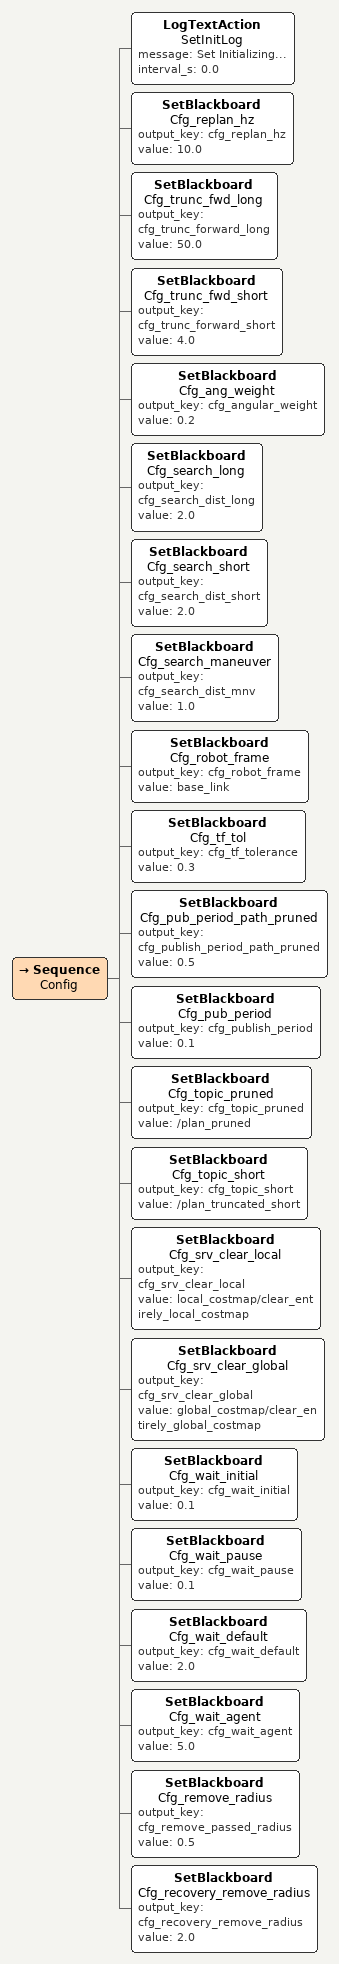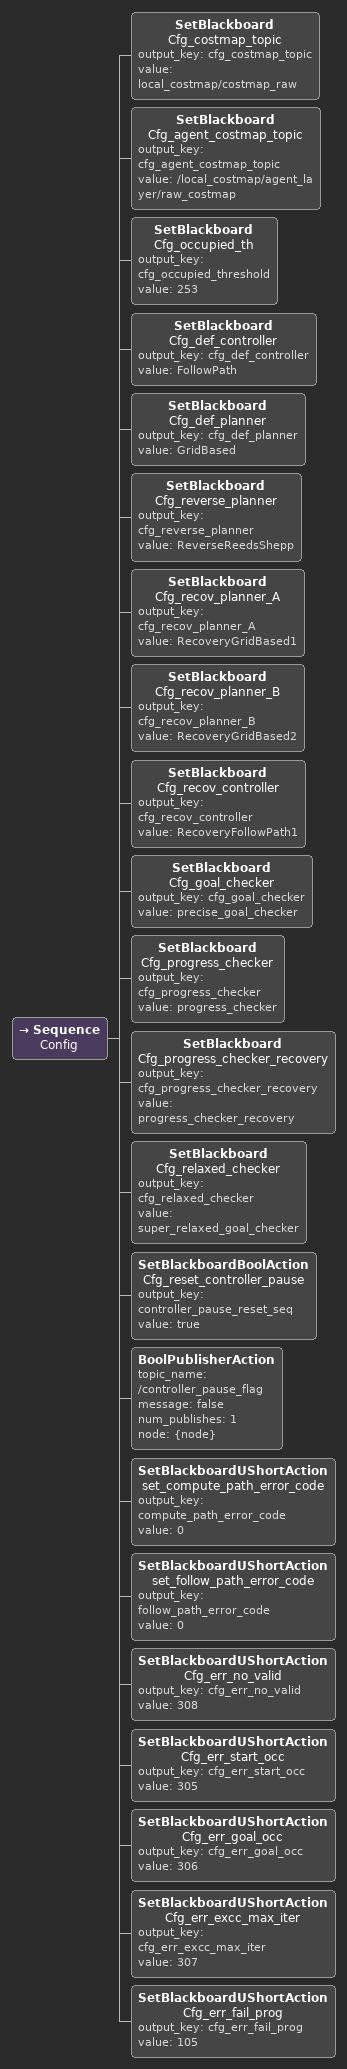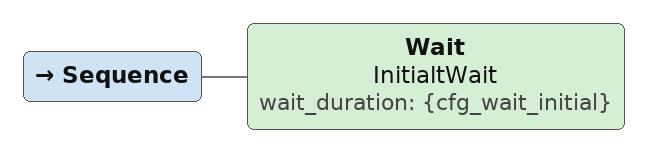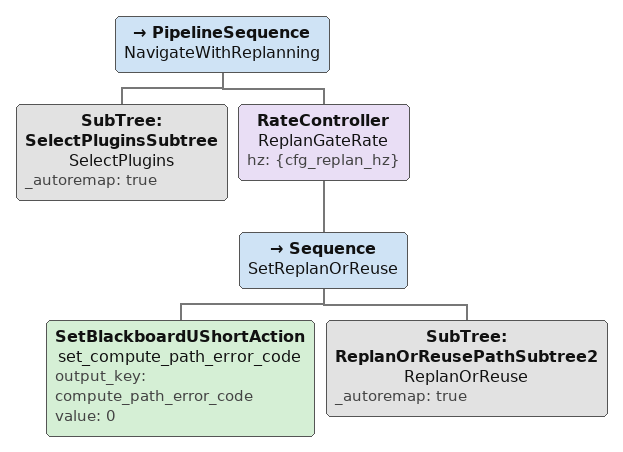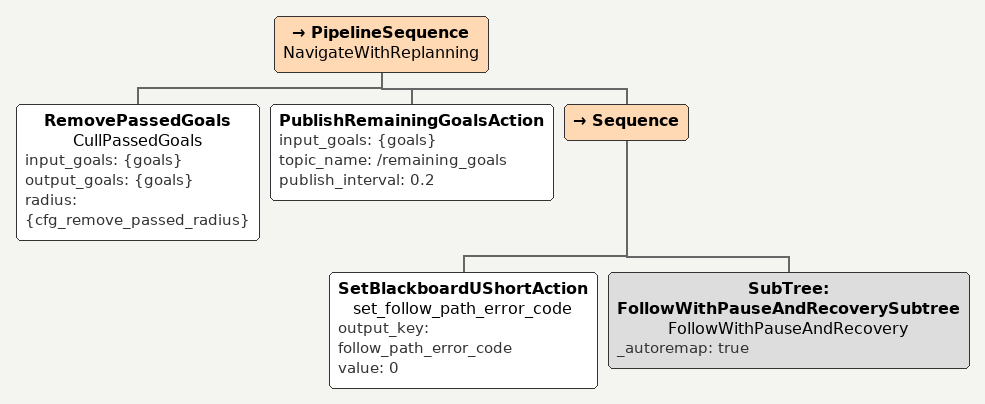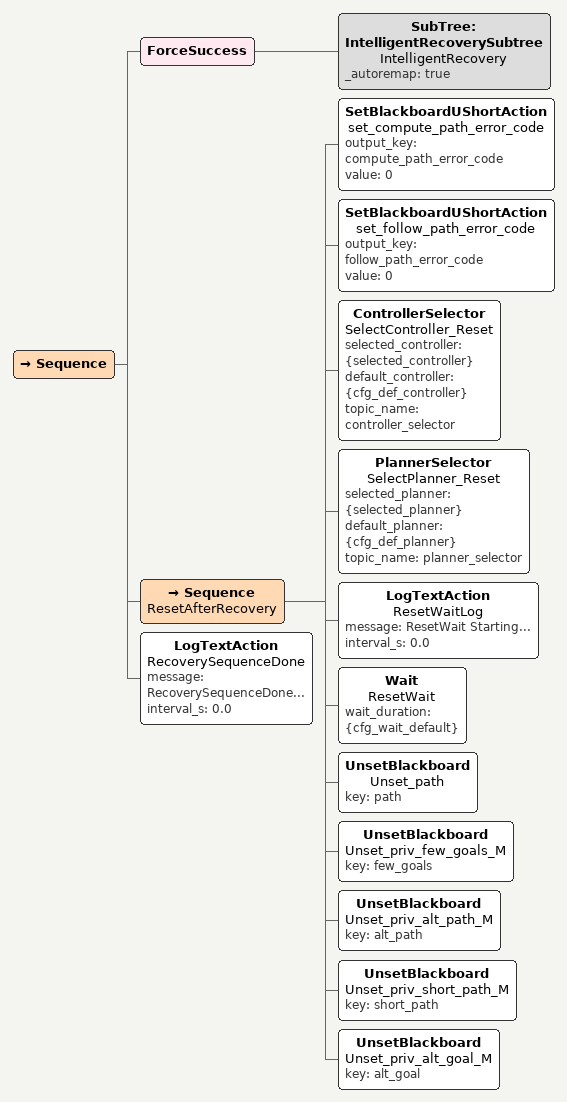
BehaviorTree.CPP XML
<Sequence name="Config">
  <LogTextAction name="SetInitLog" message="Set Initializing..." interval_s="0.0"/>
  <!-- rates -->
  <SetBlackboard name="Cfg_replan_hz" output_key="cfg_replan_hz" value="10.0"/>
  <!-- truncation & geometry -->
  <SetBlackboard name="Cfg_trunc_fwd_long" output_key="cfg_trunc_forward_long" value="50.0"/>
  <SetBlackboard name="Cfg_trunc_fwd_short" output_key="cfg_trunc_forward_short" value="4.0"/>
  <SetBlackboard name="Cfg_ang_weight" output_key="cfg_angular_weight" value="0.2"/>
  <SetBlackboard name="Cfg_search_long" output_key="cfg_search_dist_long" value="2.0"/>
  <SetBlackboard name="Cfg_search_short" output_key="cfg_search_dist_short" value="2.0"/>
  <SetBlackboard name="Cfg_search_maneuver" output_key="cfg_search_dist_mnv" value="1.0"/>
  <SetBlackboard name="Cfg_robot_frame" output_key="cfg_robot_frame" value="base_link"/>
  <SetBlackboard name="Cfg_tf_tol" output_key="cfg_tf_tolerance" value="0.3"/>
  <!-- publishers -->
  <SetBlackboard name="Cfg_pub_period_path_pruned" output_key="cfg_publish_period_path_pruned" value="0.5"/>
  <SetBlackboard name="Cfg_pub_period" output_key="cfg_publish_period" value="0.1"/>
  <SetBlackboard name="Cfg_topic_pruned" output_key="cfg_topic_pruned" value="/plan_pruned"/>
  <SetBlackboard name="Cfg_topic_short" output_key="cfg_topic_short" value="/plan_truncated_short"/>
  <!-- services -->
  <SetBlackboard name="Cfg_srv_clear_local" output_key="cfg_srv_clear_local" value="local_costmap/clear_entirely_local_costmap"/>
  <SetBlackboard name="Cfg_srv_clear_global" output_key="cfg_srv_clear_global" value="global_costmap/clear_entirely_global_costmap"/>
  <!-- waits -->
  <SetBlackboard name="Cfg_wait_initial" output_key="cfg_wait_initial" value="0.1"/>
  <SetBlackboard name="Cfg_wait_pause" output_key="cfg_wait_pause" value="0.1"/>
  <SetBlackboard name="Cfg_wait_default" output_key="cfg_wait_default" value="2.0"/>
  <SetBlackboard name="Cfg_wait_agent" output_key="cfg_wait_agent" value="5.0"/>
  <!-- filters / radii -->
  <SetBlackboard name="Cfg_remove_radius" output_key="cfg_remove_passed_radius" value="0.5"/>
  <SetBlackboard name="Cfg_recovery_remove_radius" output_key="cfg_recovery_remove_radius" value="2.0"/>
</Sequence>

<Sequence name="Config">
  <!-- occupancy check -->
  <SetBlackboard name="Cfg_costmap_topic" output_key="cfg_costmap_topic" value="local_costmap/costmap_raw"/>
  <SetBlackboard name="Cfg_agent_costmap_topic" output_key="cfg_agent_costmap_topic" value="/local_costmap/agent_layer/raw_costmap"/>

  <SetBlackboard name="Cfg_occupied_th" output_key="cfg_occupied_threshold" value="253"/>
  <!-- controller/planner defaults -->
  <SetBlackboard name="Cfg_def_controller" output_key="cfg_def_controller" value="FollowPath"/>
  <SetBlackboard name="Cfg_def_planner" output_key="cfg_def_planner" value="GridBased"/>
  <SetBlackboard name="Cfg_reverse_planner" output_key="cfg_reverse_planner" value="ReverseReedsShepp"/>
  <SetBlackboard name="Cfg_recov_planner_A" output_key="cfg_recov_planner_A" value="RecoveryGridBased1"/>
  <SetBlackboard name="Cfg_recov_planner_B" output_key="cfg_recov_planner_B" value="RecoveryGridBased2"/>
  <SetBlackboard name="Cfg_recov_controller" output_key="cfg_recov_controller" value="RecoveryFollowPath1"/>
  <!-- checker IDs -->
  <SetBlackboard name="Cfg_goal_checker" output_key="cfg_goal_checker" value="precise_goal_checker"/>
  <SetBlackboard name="Cfg_progress_checker" output_key="cfg_progress_checker" value="progress_checker"/>
  <SetBlackboard name="Cfg_progress_checker_recovery" output_key="cfg_progress_checker_recovery" value="progress_checker_recovery"/>
  <SetBlackboard name="Cfg_relaxed_checker" output_key="cfg_relaxed_checker" value="super_relaxed_goal_checker"/>

  <SetBlackboardBoolAction name="Cfg_reset_controller_pause" output_key="controller_pause_reset_seq" value="true"/>

  <BoolPublisherAction topic_name="/controller_pause_flag" message="false" num_publishes="1" node="{node}"/>

  <!-- error code constants -->
  <SetBlackboardUShortAction name="set_compute_path_error_code" output_key="compute_path_error_code" value="0"/>
  <SetBlackboardUShortAction name="set_follow_path_error_code" output_key="follow_path_error_code" value="0"/>
  <SetBlackboardUShortAction name="Cfg_err_no_valid" output_key="cfg_err_no_valid" value="308"/>
  <SetBlackboardUShortAction name="Cfg_err_start_occ" output_key="cfg_err_start_occ" value="305"/>
  <SetBlackboardUShortAction name="Cfg_err_goal_occ" output_key="cfg_err_goal_occ" value="306"/>
  <SetBlackboardUShortAction name="Cfg_err_excc_max_iter" output_key="cfg_err_excc_max_iter" value="307"/>
  <SetBlackboardUShortAction name="Cfg_err_fail_prog" output_key="cfg_err_fail_prog" value="105"/>
</Sequence>

<Sequence>
  <Wait name="InitialtWait" wait_duration="{cfg_wait_initial}"/>
</Sequence>

<PipelineSequence name="NavigateWithReplanning">

  <SubTree name="SelectPlugins" ID="SelectPluginsSubtree" _autoremap="true"/>

  <RateController name="ReplanGateRate" hz="{cfg_replan_hz}">
    <Sequence name="SetReplanOrReuse">
      <SetBlackboardUShortAction name="set_compute_path_error_code" output_key="compute_path_error_code" value="0"/>
      <SubTree name="ReplanOrReuse" ID="ReplanOrReusePathSubtree2" _autoremap="true"/>
    </Sequence>
  </RateController>
</PipelineSequence>

<PipelineSequence name="NavigateWithReplanning">

  <RemovePassedGoals name="CullPassedGoals" input_goals="{goals}" output_goals="{goals}" radius="{cfg_remove_passed_radius}"/>

  <PublishRemainingGoalsAction input_goals="{goals}" topic_name="/remaining_goals" publish_interval="0.2"/>

  <Sequence>
    <SetBlackboardUShortAction name="set_follow_path_error_code" output_key="follow_path_error_code" value="0"/>
    <SubTree name="FollowWithPauseAndRecovery" ID="FollowWithPauseAndRecoverySubtree" _autoremap="true"/>
  </Sequence>
</PipelineSequence>

<Sequence>
  <ForceSuccess>
    <SubTree name="IntelligentRecovery" ID="IntelligentRecoverySubtree" _autoremap="true"/>
  </ForceSuccess>

  <Sequence name="ResetAfterRecovery">
    <SetBlackboardUShortAction name="set_compute_path_error_code" output_key="compute_path_error_code" value="0"/>
    <SetBlackboardUShortAction name="set_follow_path_error_code" output_key="follow_path_error_code" value="0"/>
    <ControllerSelector name="SelectController_Reset" selected_controller="{selected_controller}" default_controller="{cfg_def_controller}" topic_name="controller_selector"/>
    <PlannerSelector name="SelectPlanner_Reset" selected_planner="{selected_planner}" default_planner="{cfg_def_planner}" topic_name="planner_selector"/>
    <LogTextAction name="ResetWaitLog" message="ResetWait Starting..." interval_s="0.0"/>
    <Wait name="ResetWait" wait_duration="{cfg_wait_default}"/>
    <UnsetBlackboard name="Unset_path" key="path"/>

    <UnsetBlackboard name="Unset_priv_few_goals_M" key="few_goals"/>
    <UnsetBlackboard name="Unset_priv_alt_path_M" key="alt_path"/>
    <UnsetBlackboard name="Unset_priv_short_path_M" key="short_path"/>
    <UnsetBlackboard name="Unset_priv_alt_goal_M" key="alt_goal"/>

  </Sequence>
  <LogTextAction name="RecoverySequenceDone" message="RecoverySequenceDone..." interval_s="0.0"/>
</Sequence>
